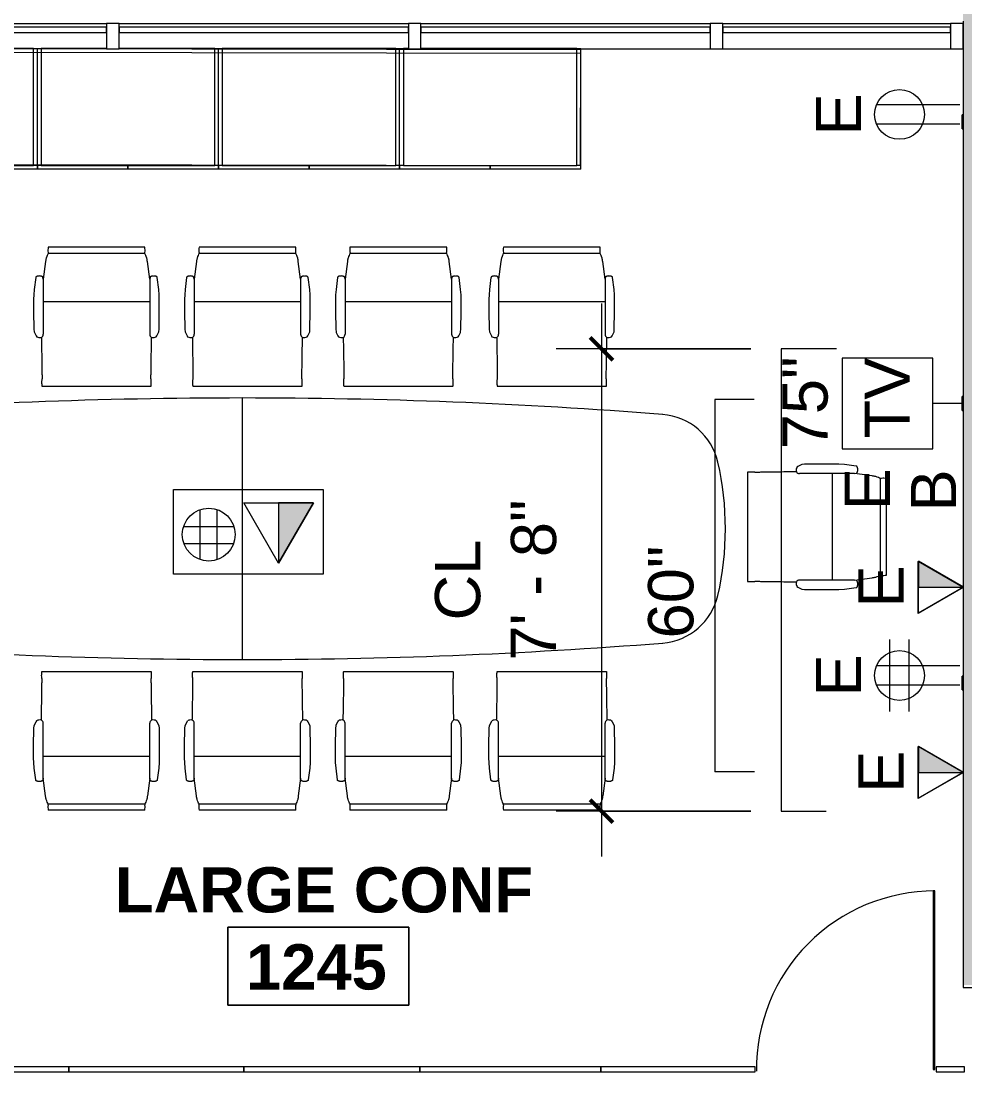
# Model space of a CAD drawing. Header units: inches. Extents: x -326 to 986, y -79 to 1436.
# Drawn here: x 297.1 to 484.8, y 919.6 to 1128.5 of the extents above; entities that cross this region are included whole.
import ezdxf

# ---------------------------------------------------------------- set-up
doc = ezdxf.new("R2010")
doc.units = ezdxf.units.IN
doc.header["$LTSCALE"] = 48
doc.header["$MEASUREMENT"] = 0
for name, color, linetype, lineweight in [('A-ANNO-DIMS', 8, 'Continuous', 9), ('A-ANNO-DIMS-96', 8, 'Continuous', 9), ('A-ANNO-NOTE', 4, 'Continuous', 13), ('A-AREA-IDEN', 1, 'Continuous', 9), ('A-DETL-THIN', 8, 'Continuous', 9), ('A-DOOR', 8, 'Continuous', 13), ('A-GLAZ-CURT', 8, 'Continuous', 9), ('A-GLAZ-CWMG', 8, 'Continuous', 9), ('A-WALL-PATT', 8, 'Continuous', 13), ('E-ELEC-FIXT', 4, 'Continuous', 13), ('G-ANNO-TEXT', 8, 'Continuous', 9), ('I-FURN', 47, 'Continuous', 9), ('I-WALL', 8, 'Continuous', 13), ('Q-CASE', 8, 'Continuous', 9)]:
    doc.layers.add(name, color=color, linetype=linetype, lineweight=lineweight)
doc.styles.add('Swis721 Lt BT', font='swissl.ttf', dxfattribs={"height": 9})
doc.styles.add('Swis721 Lt BT_B', font='', dxfattribs={"height": 9})
doc.styles.get('Swis721 Lt BT_B').set_extended_font_data('Swis721 Lt BT', bold=True)
doc.dimstyles.new('OTJ_-_3_32__Linear__1_2__Tolerance', dxfattribs={"dimscale": 12, "dimtxt": 9.497835, "dimasz": 0.375, "dimexe": 0.75, "dimexo": 0.5, "dimgap": 0.5, "dimtad": 1, "dimdec": 1, "dimrnd": 0.5, "dimzin": 3, "dimdsep": 46, "dimlunit": 4, "dimtxsty": 'Swis721 Lt BT', "dimblk1": 'OBLIQUE', "dimblk2": 'OBLIQUE', "dimsah": 1, "dimcen": 0.09, "dimdle": 0.75, "dimazin": 0, "dimtfac": 1, "dimtdec": 4, "dimtix": 1, "dimtmove": 0, "dimatfit": 3, "dimfxl": 1, "dimtvp": 1, "dimfrac": 2, "dimtolj": 1, "dimtzin": 0, "dimarcsym": 2})

# ---------------------------------------------------------------- blocks, each defined once
blk = doc.blocks.new('System Panel - Glazed - Offset-8084700-Level XX  POWER _ SIGNAL NEW')
at = {"layer": 'A-GLAZ-CURT'}
for p, q in [((22.625, -0.75), (-22.625, -0.75)), ((-22.625, -0.75), (-22.625, -1.75)), ((-22.625, -1.75), (22.625, -1.75)), ((22.625, -1.75), (22.625, -0.75))]:
    blk.add_line(p, q, dxfattribs=at)
blk = doc.blocks.new('System Panel - Glazed - Offset-8084701-Level XX  POWER _ SIGNAL NEW')
at = {"layer": 'A-GLAZ-CURT'}
for p, q in [((28.75, -0.75), (-28.75, -0.75)), ((-28.75, -0.75), (-28.75, -1.75)), ((-28.75, -1.75), (28.75, -1.75)), ((28.75, -1.75), (28.75, -0.75))]:
    blk.add_line(p, q, dxfattribs=at)
blk = doc.blocks.new('Rectangular Mullion - 2_5_ x 5_ rectangular-6977123-Level XX  POWER _ SIGNAL NEW')
at = {"layer": 'A-GLAZ-CWMG'}
for p, q in [((436.64, 1128.03), (481.89, 1128.03)), ((436.64, 1123.03), (481.89, 1123.03))]:
    blk.add_line(p, q, dxfattribs=at)
blk = doc.blocks.new('Rectangular Mullion - 2_5_ x 5_ rectangular-6977124-Level XX  POWER _ SIGNAL NEW')
at = {"layer": 'A-GLAZ-CWMG'}
for p, q in [((376.64, 1128.03), (434.14, 1128.03)), ((408.39, 1123.03), (434.14, 1123.03))]:
    blk.add_line(p, q, dxfattribs=at)
blk = doc.blocks.new('Rectangular Mullion - 2_5_ x 5_ rectangular-V3-Level XX  POWER _ SIGNAL NEW')
at = {"layer": 'A-GLAZ-CWMG'}
blk.add_line((316.64, 1128.03), (374.14, 1128.03), dxfattribs=at)
blk = doc.blocks.new('Rectangular Mullion - 2_5_ x 5_ rectangular-V4-Level XX  POWER _ SIGNAL NEW')
at = {"layer": 'A-GLAZ-CWMG'}
for p, q in [((256.64, 1128.03), (314.14, 1128.03)), ((256.64, 1123.03), (264.39, 1123.03))]:
    blk.add_line(p, q, dxfattribs=at)
blk = doc.blocks.new('Rectangular Mullion - 2_5_ x 5_ rectangular-8084705-Level XX  POWER _ SIGNAL NEW')
at = {"layer": 'A-GLAZ-CWMG'}
for p, q in [((0, 2.5), (-2.5, 2.5)), ((-2.5, 2.5), (-2.5, -2.5)), ((0, -2.5), (0, 2.5)), ((-2.5, -2.5), (0, -2.5))]:
    blk.add_line(p, q, dxfattribs=at)
blk = doc.blocks.new('Rectangular Mullion - 2_5_ x 5_ rectangular-8084706-Level XX  POWER _ SIGNAL NEW')
at = {"layer": 'A-GLAZ-CWMG'}
for p, q in [((-1.25, 2.5), (1.25, 2.5)), ((-1.25, -2.5), (-1.25, 2.5)), ((1.25, 2.5), (1.25, -2.5)), ((1.25, -2.5), (-1.25, -2.5))]:
    blk.add_line(p, q, dxfattribs=at)
blk = doc.blocks.new('Ekko-Table-Double_Oval-SVX - EK-Table Oval Top- Type Catalog Family-7627337-Level XX  POWER _ SIGNAL NEW')
at = {"layer": 'I-FURN'}
blk.add_line((0, -26), (0, 26), dxfattribs=at)
blk.add_line((0, -26), (0, 26), dxfattribs=at)
for centre, radius, start, end in [((0, -1040.1), 1066.1, 90, 94.49345), ((0, -1040.1), 1066.1, 85.50655, 90), ((-82.56, 10.51), 12.25, 94.4934, 167.1221), ((82.56, 10.51), 12.25, 12.8779, 85.5066), ((-36.59, 0), 59.41, 167.1221, 192.8779), ((36.59, 0), 59.41, 347.1221, 12.8779), ((-82.56, -10.51), 12.25, 192.8779, 265.5066), ((82.56, -10.51), 12.25, 274.4934, 347.1221), ((0, 1040.1), 1066.1, 265.50655, 270), ((0, 1040.1), 1066.1, 270, 274.49345)]:
    blk.add_arc(centre, radius, start, end, dxfattribs=at)
blk = doc.blocks.new('HermanMiller_Collection_Eames_AluminumGroup_LoungeChairSwivel - Arms Swivel Base-7383788-Level XX  POWER _ SIGNAL NEW')
at = {"layer": 'I-FURN'}
for p, q in [((-6.61, 10.58), (-10.12, 10.12)), ((-4.59, 12.38), (-6.94, 12.09)), ((-6.94, 10.64), (-6.61, 10.58)), ((-6.61, 10.58), (4.33, 10.58)), ((-3.51, 12.46), (-4.59, 12.38)), ((-2.64, 12.49), (-3.51, 12.46)), ((-0.18, 12.49), (-2.64, 12.49)), ((-2.19, -10.58), (-2.19, 10.58)), ((3.32, 12.43), (-0.18, 12.49)), ((3.84, 12.38), (3.32, 12.43)), ((3.99, 12.34), (3.84, 12.38)), ((4.64, 12.01), (3.99, 12.34)), ((4.83, 11.89), (4.64, 12.01)), ((13.22, 10.86), (13.22, 10.83)), ((14.64, -10.85), (14.64, 10.85)), ((-12.96, 9.61), (-12.96, -9.61)), ((-11.95, 9.59), (-11.95, 9.63)), ((-11.76, 9.6), (-11.95, 9.59)), ((-11.76, 9.6), (-11.76, -9.6)), ((-11.95, -9.63), (-11.95, -9.59)), ((-11.95, -9.59), (-11.76, -9.6)), ((-10.12, -10.12), (-6.61, -10.58)), ((-6.61, -10.58), (-6.94, -10.64)), ((-6.94, -12.09), (-4.59, -12.38)), ((-6.61, -10.58), (4.33, -10.58)), ((-4.59, -12.38), (-3.51, -12.46)), ((-3.51, -12.46), (-2.64, -12.49)), ((-2.64, -12.49), (-0.18, -12.49)), ((-0.18, -12.49), (3.32, -12.43)), ((3.32, -12.43), (3.84, -12.38)), ((3.84, -12.38), (3.99, -12.34)), ((3.99, -12.34), (4.64, -12.01)), ((4.64, -12.01), (4.83, -11.89)), ((13.22, -10.83), (13.22, -10.86))]:
    blk.add_line(p, q, dxfattribs=at)
at = {"layer": 'I-FURN', "flags": 128}
for points in [[(5.52, 10.95), (5.23, 10.95), (4.94, 10.96)], [(4.94, -10.96), (5.23, -10.95), (5.52, -10.95)]]:
    blk.add_lwpolyline(points, dxfattribs=at)
at = {"layer": 'I-FURN'}
for centre, radius, start, end in [((4.33, 11.27), 0.69, 270, 332.7502), ((3.68, 11.28), 1.3, 345.8347, 28.1255), ((-12.38, 5.3), 4.35, 84.2936, 97.7064), ((-12.38, -5.3), 4.35, 262.2936, 275.7064), ((4.33, -11.27), 0.69, 27.2498, 90), ((3.68, -11.28), 1.3, 331.8745, 14.1653)]:
    blk.add_arc(centre, radius, start, end, dxfattribs=at)
for points, knots in [([(-6.94, 12.09), (-6.95, 12.09), (-6.97, 12.09), (-6.99, 12.08), (-7, 12.08), (-7.02, 12.07), (-7.03, 12.06), (-7.05, 12.05), (-7.05, 12.04), (-7.06, 12.04), (-7.07, 12.03), (-7.08, 12.02), (-7.09, 12.01), (-7.1, 12), (-7.11, 11.98), (-7.12, 11.97), (-7.13, 11.96), (-7.14, 11.94), (-7.15, 11.92), (-7.16, 11.9), (-7.18, 11.85), (-7.21, 11.77), (-7.23, 11.66), (-7.25, 11.52), (-7.26, 11.37), (-7.25, 11.23), (-7.24, 11.11), (-7.22, 11.02), (-7.2, 10.95), (-7.18, 10.9), (-7.17, 10.87), (-7.16, 10.85), (-7.15, 10.83), (-7.14, 10.81), (-7.13, 10.8), (-7.12, 10.78), (-7.11, 10.77), (-7.11, 10.76), (-7.1, 10.74), (-7.09, 10.73), (-7.08, 10.72), (-7.07, 10.71), (-7.06, 10.7), (-7.05, 10.69), (-7.03, 10.68), (-7.02, 10.67), (-7, 10.66), (-6.99, 10.65), (-6.96, 10.65), (-6.95, 10.65), (-6.94, 10.64)], [0, 0, 0, 0, 0.020833, 0.03125, 0.041667, 0.052083, 0.0625, 0.072917, 0.078125, 0.083333, 0.088542, 0.09375, 0.104167, 0.114583, 0.125, 0.135417, 0.145833, 0.15625, 0.166667, 0.1875, 0.208333, 0.25, 0.333333, 0.416667, 0.5, 0.583333, 0.666667, 0.708333, 0.75, 0.78125, 0.796875, 0.8125, 0.828125, 0.835938, 0.84375, 0.859375, 0.867188, 0.875, 0.882812, 0.890625, 0.90625, 0.914062, 0.917969, 0.921875, 0.9375, 0.953125, 0.957031, 0.96875, 0.984375, 1, 1, 1, 1]), ([(13.34, 10.88), (13.32, 10.88), (13.29, 10.88), (13.27, 10.88), (13.25, 10.88), (13.23, 10.87), (13.22, 10.87), (13.22, 10.87), (13.22, 10.86)], [0, 0, 0, 0, 0.25, 0.375, 0.5, 0.625, 0.75, 1, 1, 1, 1]), ([(14.64, 10.85), (14.64, 10.85), (14.63, 10.86), (14.6, 10.87), (14.54, 10.87), (14.47, 10.88), (14.38, 10.89), (14.25, 10.89), (13.97, 10.9), (13.61, 10.9), (13.4, 10.89), (13.34, 10.88)], [0, 0, 0, 0, 0.071429, 0.142857, 0.214286, 0.285714, 0.357143, 0.428571, 0.571429, 0.857143, 1, 1, 1, 1]), ([(-6.94, -10.64), (-6.95, -10.65), (-6.97, -10.65), (-6.99, -10.65), (-7, -10.66), (-7.02, -10.67), (-7.03, -10.68), (-7.05, -10.69), (-7.05, -10.69), (-7.06, -10.7), (-7.07, -10.71), (-7.08, -10.72), (-7.08, -10.73), (-7.1, -10.74), (-7.11, -10.76), (-7.12, -10.77), (-7.13, -10.78), (-7.13, -10.8), (-7.15, -10.82), (-7.16, -10.85), (-7.18, -10.89), (-7.2, -10.95), (-7.22, -11.02), (-7.24, -11.11), (-7.26, -11.28), (-7.26, -11.47), (-7.23, -11.66), (-7.21, -11.77), (-7.18, -11.84), (-7.17, -11.87), (-7.16, -11.89), (-7.15, -11.91), (-7.14, -11.93), (-7.13, -11.94), (-7.12, -11.96), (-7.12, -11.97), (-7.11, -11.98), (-7.1, -12), (-7.09, -12.01), (-7.08, -12.02), (-7.07, -12.03), (-7.06, -12.04), (-7.05, -12.05), (-7.03, -12.06), (-7.02, -12.07), (-7, -12.08), (-6.99, -12.08), (-6.96, -12.09), (-6.95, -12.09), (-6.94, -12.09)], [0, 0, 0, 0, 0.020833, 0.03125, 0.041667, 0.052083, 0.0625, 0.072917, 0.078125, 0.083333, 0.088542, 0.09375, 0.104167, 0.114583, 0.125, 0.135417, 0.145833, 0.15625, 0.166667, 0.1875, 0.208333, 0.25, 0.291667, 0.333333, 0.416667, 0.583333, 0.666667, 0.75, 0.78125, 0.796875, 0.8125, 0.828125, 0.835938, 0.84375, 0.859375, 0.867188, 0.875, 0.882812, 0.890625, 0.90625, 0.914062, 0.917969, 0.921875, 0.9375, 0.953125, 0.957031, 0.96875, 0.984375, 1, 1, 1, 1]), ([(13.22, -10.86), (13.22, -10.87), (13.22, -10.87), (13.23, -10.87), (13.25, -10.88), (13.27, -10.88), (13.29, -10.88), (13.32, -10.88), (13.34, -10.88)], [0, 0, 0, 0, 0.25, 0.375, 0.5, 0.625, 0.75, 1, 1, 1, 1]), ([(13.34, -10.88), (13.4, -10.89), (13.54, -10.9), (13.87, -10.9), (14.27, -10.9), (14.52, -10.88), (14.62, -10.86), (14.64, -10.86), (14.64, -10.85)], [0, 0, 0, 0, 0.142857, 0.285714, 0.571429, 0.785714, 0.892857, 1, 1, 1, 1])]:
    blk.add_open_spline(points, degree=3, knots=knots, dxfattribs=at)
for points in [[(11.73, 10.84), (10.68, 10.85), (8.59, 10.89), (6.54, 10.92), (5.52, 10.95)], [(13.22, 10.83), (12.96, 10.83), (12.47, 10.83), (11.97, 10.84), (11.73, 10.84)], [(-10.83, 9.99), (-11.02, 9.92), (-11.37, 9.8), (-11.64, 9.67), (-11.76, 9.6)], [(-10.12, 10.12), (-10.2, 10.11), (-10.35, 10.09), (-10.55, 10.06), (-10.71, 10.02), (-10.79, 10), (-10.83, 9.99)], [(-11.76, -9.6), (-11.64, -9.67), (-11.37, -9.8), (-11.02, -9.92), (-10.83, -9.99)], [(-10.83, -9.99), (-10.79, -10), (-10.71, -10.02), (-10.55, -10.06), (-10.35, -10.09), (-10.2, -10.11), (-10.12, -10.12)], [(5.52, -10.95), (6.54, -10.92), (8.59, -10.89), (10.68, -10.85), (11.73, -10.84)], [(11.73, -10.84), (11.97, -10.84), (12.47, -10.83), (12.96, -10.83), (13.22, -10.83)]]:
    blk.add_open_spline(points, degree=3, dxfattribs=at)
blk = doc.blocks.new('HermanMiller_Collection_Eames_AluminumGroup_LoungeChairSwivel - Arms Swivel Base-7548538-Level XX  POWER _ SIGNAL NEW')
at = {"layer": 'I-FURN'}
for p, q in [((-10.12, 10.12), (-6.61, 10.58)), ((-6.94, 12.09), (-4.59, 12.38)), ((-6.61, 10.58), (-6.94, 10.64)), ((-6.61, 10.58), (4.33, 10.58)), ((-4.59, 12.38), (-3.51, 12.46)), ((-3.51, 12.46), (-2.64, 12.49)), ((-2.64, 12.49), (-0.18, 12.49)), ((-2.19, 10.58), (-2.19, -10.58)), ((-0.18, 12.49), (3.32, 12.43)), ((3.32, 12.43), (3.84, 12.38)), ((3.84, 12.38), (3.99, 12.34)), ((3.99, 12.34), (4.64, 12.01)), ((4.64, 12.01), (4.83, 11.89)), ((13.22, 10.83), (13.22, 10.86)), ((14.64, 10.85), (14.64, -10.85)), ((-12.96, -9.61), (-12.96, 9.61)), ((-11.95, 9.63), (-11.95, 9.59)), ((-11.95, 9.59), (-11.76, 9.6)), ((-11.76, -9.6), (-11.76, 9.6)), ((-11.95, -9.59), (-11.95, -9.63)), ((-11.76, -9.6), (-11.95, -9.59)), ((-6.61, -10.58), (-10.12, -10.12)), ((-6.94, -10.64), (-6.61, -10.58)), ((-4.59, -12.38), (-6.94, -12.09)), ((-6.61, -10.58), (4.33, -10.58)), ((-3.51, -12.46), (-4.59, -12.38)), ((-2.64, -12.49), (-3.51, -12.46)), ((-0.18, -12.49), (-2.64, -12.49)), ((3.32, -12.43), (-0.18, -12.49)), ((3.84, -12.38), (3.32, -12.43)), ((3.99, -12.34), (3.84, -12.38)), ((4.64, -12.01), (3.99, -12.34)), ((4.83, -11.89), (4.64, -12.01)), ((13.22, -10.86), (13.22, -10.83))]:
    blk.add_line(p, q, dxfattribs=at)
at = {"layer": 'I-FURN', "flags": 128}
for points in [[(4.94, 10.96), (5.23, 10.95), (5.52, 10.95)], [(5.52, -10.95), (5.23, -10.95), (4.94, -10.96)]]:
    blk.add_lwpolyline(points, dxfattribs=at)
at = {"layer": 'I-FURN'}
for centre, radius, start, end in [((4.33, 11.27), 0.69, 270, 332.7502), ((3.68, 11.28), 1.3, 345.8347, 28.1255), ((-12.38, 5.3), 4.35, 84.2936, 97.7064), ((-12.38, -5.3), 4.35, 262.2936, 275.7064), ((4.33, -11.27), 0.69, 27.2498, 90), ((3.68, -11.28), 1.3, 331.8745, 14.1653)]:
    blk.add_arc(centre, radius, start, end, dxfattribs=at)
for points, knots in [([(-6.94, 10.64), (-6.95, 10.65), (-6.96, 10.65), (-6.99, 10.65), (-7, 10.66), (-7.02, 10.67), (-7.03, 10.68), (-7.05, 10.69), (-7.06, 10.7), (-7.07, 10.71), (-7.08, 10.72), (-7.09, 10.73), (-7.1, 10.74), (-7.11, 10.76), (-7.11, 10.77), (-7.12, 10.78), (-7.13, 10.8), (-7.14, 10.81), (-7.15, 10.83), (-7.16, 10.85), (-7.17, 10.87), (-7.18, 10.9), (-7.2, 10.95), (-7.22, 11.02), (-7.24, 11.11), (-7.25, 11.23), (-7.26, 11.37), (-7.25, 11.52), (-7.23, 11.66), (-7.21, 11.77), (-7.18, 11.85), (-7.16, 11.9), (-7.15, 11.92), (-7.14, 11.94), (-7.13, 11.96), (-7.12, 11.97), (-7.11, 11.98), (-7.1, 12), (-7.09, 12.01), (-7.08, 12.02), (-7.07, 12.03), (-7.06, 12.04), (-7.05, 12.04), (-7.05, 12.05), (-7.03, 12.06), (-7.02, 12.07), (-7, 12.08), (-6.99, 12.08), (-6.97, 12.09), (-6.95, 12.09), (-6.94, 12.09)], [-1, -1, -1, -1, -0.984375, -0.96875, -0.957031, -0.953125, -0.9375, -0.921875, -0.917969, -0.914062, -0.90625, -0.890625, -0.882812, -0.875, -0.867188, -0.859375, -0.84375, -0.835938, -0.828125, -0.8125, -0.796875, -0.78125, -0.75, -0.708333, -0.666667, -0.583333, -0.5, -0.416667, -0.333333, -0.25, -0.208333, -0.1875, -0.166667, -0.15625, -0.145833, -0.135417, -0.125, -0.114583, -0.104167, -0.09375, -0.088542, -0.083333, -0.078125, -0.072917, -0.0625, -0.052083, -0.041667, -0.03125, -0.020833, 0, 0, 0, 0]), ([(13.22, 10.86), (13.22, 10.87), (13.22, 10.87), (13.23, 10.87), (13.25, 10.88), (13.27, 10.88), (13.29, 10.88), (13.32, 10.88), (13.34, 10.88)], [-1, -1, -1, -1, -0.75, -0.625, -0.5, -0.375, -0.25, 0, 0, 0, 0]), ([(13.34, 10.88), (13.4, 10.89), (13.61, 10.9), (13.97, 10.9), (14.25, 10.89), (14.38, 10.89), (14.47, 10.88), (14.54, 10.87), (14.6, 10.87), (14.63, 10.86), (14.64, 10.85), (14.64, 10.85)], [-1, -1, -1, -1, -0.857143, -0.571429, -0.428571, -0.357143, -0.285714, -0.214286, -0.142857, -0.071429, 0, 0, 0, 0]), ([(-6.94, -12.09), (-6.95, -12.09), (-6.96, -12.09), (-6.99, -12.08), (-7, -12.08), (-7.02, -12.07), (-7.03, -12.06), (-7.05, -12.05), (-7.06, -12.04), (-7.07, -12.03), (-7.08, -12.02), (-7.09, -12.01), (-7.1, -12), (-7.11, -11.98), (-7.12, -11.97), (-7.12, -11.96), (-7.13, -11.94), (-7.14, -11.93), (-7.15, -11.91), (-7.16, -11.89), (-7.17, -11.87), (-7.18, -11.84), (-7.21, -11.77), (-7.23, -11.66), (-7.26, -11.47), (-7.26, -11.28), (-7.24, -11.11), (-7.22, -11.02), (-7.2, -10.95), (-7.18, -10.89), (-7.16, -10.85), (-7.15, -10.82), (-7.13, -10.8), (-7.13, -10.78), (-7.12, -10.77), (-7.11, -10.76), (-7.1, -10.74), (-7.08, -10.73), (-7.08, -10.72), (-7.07, -10.71), (-7.06, -10.7), (-7.05, -10.69), (-7.05, -10.69), (-7.03, -10.68), (-7.02, -10.67), (-7, -10.66), (-6.99, -10.65), (-6.97, -10.65), (-6.95, -10.65), (-6.94, -10.64)], [-1, -1, -1, -1, -0.984375, -0.96875, -0.957031, -0.953125, -0.9375, -0.921875, -0.917969, -0.914062, -0.90625, -0.890625, -0.882812, -0.875, -0.867188, -0.859375, -0.84375, -0.835938, -0.828125, -0.8125, -0.796875, -0.78125, -0.75, -0.666667, -0.583333, -0.416667, -0.333333, -0.291667, -0.25, -0.208333, -0.1875, -0.166667, -0.15625, -0.145833, -0.135417, -0.125, -0.114583, -0.104167, -0.09375, -0.088542, -0.083333, -0.078125, -0.072917, -0.0625, -0.052083, -0.041667, -0.03125, -0.020833, 0, 0, 0, 0]), ([(13.34, -10.88), (13.32, -10.88), (13.29, -10.88), (13.27, -10.88), (13.25, -10.88), (13.23, -10.87), (13.22, -10.87), (13.22, -10.87), (13.22, -10.86)], [-1, -1, -1, -1, -0.75, -0.625, -0.5, -0.375, -0.25, 0, 0, 0, 0]), ([(14.64, -10.85), (14.64, -10.86), (14.62, -10.86), (14.52, -10.88), (14.27, -10.9), (13.87, -10.9), (13.54, -10.9), (13.4, -10.89), (13.34, -10.88)], [-1, -1, -1, -1, -0.892857, -0.785714, -0.571429, -0.285714, -0.142857, 0, 0, 0, 0])]:
    blk.add_open_spline(points, degree=3, knots=knots, dxfattribs=at)
for points in [[(5.52, 10.95), (6.54, 10.92), (8.59, 10.89), (10.68, 10.85), (11.73, 10.84)], [(11.73, 10.84), (11.97, 10.84), (12.47, 10.83), (12.96, 10.83), (13.22, 10.83)], [(-11.76, 9.6), (-11.64, 9.67), (-11.37, 9.8), (-11.02, 9.92), (-10.83, 9.99)], [(-10.83, 9.99), (-10.79, 10), (-10.71, 10.02), (-10.55, 10.06), (-10.35, 10.09), (-10.2, 10.11), (-10.12, 10.12)], [(-10.83, -9.99), (-11.02, -9.92), (-11.37, -9.8), (-11.64, -9.67), (-11.76, -9.6)], [(-10.12, -10.12), (-10.2, -10.11), (-10.35, -10.09), (-10.55, -10.06), (-10.71, -10.02), (-10.79, -10), (-10.83, -9.99)], [(11.73, -10.84), (10.68, -10.85), (8.59, -10.89), (6.54, -10.92), (5.52, -10.95)], [(13.22, -10.83), (12.96, -10.83), (12.47, -10.83), (11.97, -10.84), (11.73, -10.84)]]:
    blk.add_open_spline(points, degree=3, dxfattribs=at)
blk = doc.blocks.new('Counter Top - 24_ Depth-8682826-Level XX  POWER _ SIGNAL NEW')
at = {"layer": 'Q-CASE'}
for p, q in [((96.72, 0), (-47.26, 0)), ((-47.26, 0), (-47.26, -23)), ((96.72, -23), (96.72, 0)), ((96.72, -0.75), (-47.26, -0.75)), ((-47.26, -23), (96.72, -23))]:
    blk.add_line(p, q, dxfattribs=at)
blk = doc.blocks.new('PS - Power Device _Wall Base_ - Duplex EXISTING-8002714-Level XX  POWER _ SIGNAL NEW')
at = {"layer": 'E-ELEC-FIXT'}
for p, q in [((-182.73, 1068.68), (-179.98, 1068.68)), ((-182.73, 1068.68), (-182.73, 1068.49)), ((-179.98, 1068.49), (-179.98, 1068.68))]:
    blk.add_line(p, q, dxfattribs=at)
blk = doc.blocks.new('PS - Power Device _Wall Base_ - Quadruplex EXISTING-8002630-Level XX  POWER _ SIGNAL NEW')
at = {"layer": 'E-ELEC-FIXT'}
for p, q in [((884.02, -9.53), (886.77, -9.53)), ((884.02, -9.53), (884.02, -9.72)), ((886.77, -9.72), (886.77, -9.53))]:
    blk.add_line(p, q, dxfattribs=at)
blk = doc.blocks.new('PS - Junction Box _Wall Base_ - TV-8025912-Level XX  POWER _ SIGNAL NEW')
at = {"layer": 'E-ELEC-FIXT'}
for p, q in [((484.2, 1051.11), (484.2, 1053.86)), ((484.39, 1053.86), (484.2, 1053.86)), ((484.2, 1051.11), (484.39, 1051.11))]:
    blk.add_line(p, q, dxfattribs=at)
blk = doc.blocks.new('System Panel - Glazed - Offset-8647044-Level XX  POWER _ SIGNAL NEW')
at = {"layer": 'A-GLAZ-CURT'}
for p, q in [((20.82, 1.75), (-20.82, 1.75)), ((-20.82, 1.75), (-20.82, 0.75)), ((-20.82, 0.75), (20.82, 0.75)), ((20.82, 0.75), (20.82, 1.75))]:
    blk.add_line(p, q, dxfattribs=at)
blk = doc.blocks.new('CW-Single Glass Door - Full Rail - Long Pull-8641682-Level XX  POWER _ SIGNAL NEW')
at = {"layer": 'A-DOOR'}
for p, q in [((-17.375, -1.25), (-17.75, -1.25)), ((-17.75, -1.25), (-17.75, -36.75)), ((-17.375, -36.75), (-17.375, -1.25)), ((-17.75, -36.75), (-17.375, -36.75))]:
    blk.add_line(p, q, dxfattribs=at)
blk.add_arc((-17.75, -1.25), 35.5, 270, 0.5, dxfattribs=at)
blk = doc.blocks.new('System Panel - Glazed - Offset-8647045-Level XX  POWER _ SIGNAL NEW')
at = {"layer": 'A-GLAZ-CURT'}
for p, q in [((15.32, 1.75), (-15.32, 1.75)), ((-15.32, 1.75), (-15.32, 0.75)), ((-15.32, 0.75), (15.32, 0.75)), ((15.32, 0.75), (15.32, 1.75))]:
    blk.add_line(p, q, dxfattribs=at)
blk = doc.blocks.new('System Panel - Glazed - Offset-8646649-Level XX  POWER _ SIGNAL NEW')
at = {"layer": 'A-GLAZ-CURT'}
for p, q in [((18, 1.75), (-18, 1.75)), ((-18, 1.75), (-18, 0.75)), ((-18, 0.75), (18, 0.75)), ((18, 0.75), (18, 1.75))]:
    blk.add_line(p, q, dxfattribs=at)
blk = doc.blocks.new('System Panel - Glazed - Offset-8642970-Level XX  POWER _ SIGNAL NEW')
at = {"layer": 'A-GLAZ-CURT'}
for p, q in [((17.5, 1.75), (-17.5, 1.75)), ((-17.5, 1.75), (-17.5, 0.75)), ((-17.5, 0.75), (17.5, 0.75)), ((17.5, 0.75), (17.5, 1.75))]:
    blk.add_line(p, q, dxfattribs=at)
blk = doc.blocks.new('System Panel - Glazed - Offset-8647046-Level XX  POWER _ SIGNAL NEW')
at = {"layer": 'A-GLAZ-CURT'}
for p, q in [((17.375, 1.75), (-17.375, 1.75)), ((-17.375, 1.75), (-17.375, 0.75)), ((-17.375, 0.75), (17.375, 0.75)), ((17.375, 0.75), (17.375, 1.75))]:
    blk.add_line(p, q, dxfattribs=at)
blk = doc.blocks.new('System Panel - Glazed-8647047-Level XX  POWER _ SIGNAL NEW')
at = {"layer": 'A-GLAZ-CURT'}
for p, q in [((2.8, 1.75), (-2.8, 1.75)), ((-2.8, 1.75), (-2.8, 0.75)), ((-2.8, 0.75), (2.8, 0.75)), ((2.8, 0.75), (2.8, 1.75))]:
    blk.add_line(p, q, dxfattribs=at)
blk = doc.blocks.new('CW Cupbd - UB 34_5_h x 24_d - 2 Doors - 1 Shelf-8682328-Level XX  POWER _ SIGNAL NEW')
at = {"layer": 'Q-CASE'}
for p, q in [((2, -2.36), (2.75, -2.36)), ((2, -7.87), (2, -2.36)), ((2.75, -2.36), (2.75, -25.61)), ((37.25, -2.36), (2.75, -2.36)), ((37.25, -2.36), (38, -2.36)), ((37.25, -25.61), (37.25, -2.36)), ((38, -25.61), (38, -2.36)), ((2.75, -25.61), (2, -25.61)), ((2, -25.87), (2, -26.36)), ((20, -26.36), (2, -26.36)), ((2.75, -25.61), (20, -25.61)), ((20, -26.36), (20, -25.61)), ((20, -25.61), (37.25, -25.61)), ((20, -25.61), (20, -26.36)), ((38, -26.36), (20, -26.36)), ((38, -25.61), (37.25, -25.61)), ((38, -26.36), (38, -25.61))]:
    blk.add_line(p, q, dxfattribs=at)
blk = doc.blocks.new('CW Cupbd - UB 34_5_h x 24_d - 2 Doors - 1 Shelf-V64-Level XX  POWER _ SIGNAL NEW')
at = {"layer": 'Q-CASE'}
for p, q in [((2, -2.36), (2.75, -2.36)), ((2, -25.61), (2, -2.36)), ((2.75, -2.36), (2.75, -25.61)), ((15.75, -2.36), (2.75, -2.36)), ((37.25, -2.36), (18.25, -2.36)), ((37.25, -2.36), (38, -2.36)), ((37.25, -25.61), (37.25, -2.36)), ((38, -25.61), (38, -2.36)), ((2, -25.61), (2, -26.36)), ((2.75, -25.61), (2, -25.61)), ((20, -26.36), (2, -26.36)), ((2.75, -25.61), (20, -25.61)), ((20, -26.36), (20, -25.61)), ((20, -25.61), (37.25, -25.61)), ((20, -25.61), (20, -26.36)), ((38, -26.36), (20, -26.36)), ((38, -25.61), (37.25, -25.61)), ((38, -26.36), (38, -25.61))]:
    blk.add_line(p, q, dxfattribs=at)
blk = doc.blocks.new('CW Cupbd - UB 34_5_h x 24_d - 2 Doors - 1 Shelf-V65-Level XX  POWER _ SIGNAL NEW')
at = {"layer": 'Q-CASE'}
for p, q in [((2, -2.36), (2.75, -2.36)), ((2, -25.61), (2, -2.36)), ((2.75, -2.36), (2.75, -25.61)), ((37.25, -2.36), (2.75, -2.36)), ((37.25, -2.36), (38, -2.36)), ((37.25, -25.61), (37.25, -2.36)), ((38, -25.61), (38, -2.36)), ((2, -25.61), (2, -26.36)), ((2.75, -25.61), (2, -25.61)), ((20, -26.36), (2, -26.36)), ((2.75, -25.61), (20, -25.61)), ((20, -26.36), (20, -25.61)), ((20, -25.61), (37.25, -25.61)), ((20, -25.61), (20, -26.36)), ((38, -26.36), (20, -26.36)), ((38, -25.61), (37.25, -25.61)), ((38, -26.36), (38, -25.61))]:
    blk.add_line(p, q, dxfattribs=at)
blk = doc.blocks.new('CW Cupbd - UB 34_5_h x 24_d - 2 Doors - 1 Shelf-V66-Level XX  POWER _ SIGNAL NEW')
at = {"layer": 'Q-CASE'}
for p, q in [((2, -2.36), (2.75, -2.36)), ((2, -25.61), (2, -2.36)), ((2.75, -2.36), (2.75, -25.61)), ((3.75, -2.36), (2.75, -2.36)), ((37.25, -2.36), (6.25, -2.36)), ((37.25, -2.36), (38, -2.36)), ((37.25, -25.61), (37.25, -2.36)), ((38, -25.61), (38, -2.36)), ((2, -25.61), (2, -26.36)), ((2.75, -25.61), (2, -25.61)), ((20, -26.36), (2, -26.36)), ((2.75, -25.61), (20, -25.61)), ((20, -26.36), (20, -25.61)), ((20, -25.61), (37.25, -25.61)), ((20, -25.61), (20, -26.36)), ((38, -26.36), (20, -26.36)), ((38, -25.61), (37.25, -25.61)), ((38, -26.36), (38, -25.61))]:
    blk.add_line(p, q, dxfattribs=at)
blk = doc.blocks.new('DIMBLOCK2-Level XX  POWER _ SIGNAL NEW')
at = {"layer": 'A-ANNO-DIMS-96', "transparency": 16777216}
for p, q in [((412.51, 1072.36), (412.51, 962.41)), ((442.21, 1063.36), (403.51, 1063.36)), ((412.51, 1063.36), (442.21, 1063.36)), ((442.21, 971.41), (403.51, 971.41)), ((412.51, 971.41), (442.21, 971.41))]:
    blk.add_line(p, q, dxfattribs=at)
at = {"layer": 'A-ANNO-DIMS-96', "lineweight": 50, "transparency": 16777216}
for p, q in [((412.51, 1063.36), (410.26, 1065.61)), ((412.51, 1063.36), (414.76, 1061.11)), ((412.51, 971.41), (410.26, 973.66)), ((412.51, 971.41), (414.76, 969.16))]:
    blk.add_line(p, q, dxfattribs=at)
at = {"layer": 'A-ANNO-DIMS-96', "color": 0, "transparency": 16777216, "insert": (379.42, 1017.38), "char_height": 9, "width": 34.8734, "attachment_point": 2, "rotation": 90, "line_spacing_factor": 1.005062, "style": 'Swis721 Lt BT'}
blk.add_mtext('CL\\P7\' - 8"', dxfattribs=at)
blk = doc.blocks.new('_Oblique')
at = {"color": 0, "linetype": 'ByBlock', "lineweight": -2}
blk.add_line((-0.5, -0.5), (0.5, 0.5), dxfattribs=at)
blk = doc.blocks.new('Room Tag - Room Name and Number-3379422-Level XX  POWER _ SIGNAL NEW')
at = {"layer": 'A-AREA-IDEN'}
for p, q in [((-0.1881, -0.1636), (-0.1881, -0.0018)), ((-0.1881, -0.0018), (0.1869, -0.0018)), ((0.1869, -0.0018), (-0.1881, -0.0018)), ((-0.1881, -0.0018), (-0.1881, -0.1636)), ((0.1869, -0.0018), (0.1869, -0.1636)), ((0.1869, -0.1636), (0.1869, -0.0018)), ((0.1869, -0.1636), (-0.1881, -0.1636)), ((-0.1881, -0.1636), (0.1869, -0.1636))]:
    blk.add_line(p, q, dxfattribs=at)

msp = doc.modelspace()

# ---------------------------------------------------------------- hatches: boundary and pattern name
at = {"layer": 'A-ANNO-NOTE'}
for points in [[(348.35, 1020.75), (355.28, 1032.75), (348.35, 1032.75)], [(484.46, 1015.95), (475.53, 1021.11), (475.53, 1015.95)], [(484.46, 979.14), (475.53, 984.29), (475.53, 979.14)]]:
    msp.add_hatch(color=256, dxfattribs=at).paths.add_polyline_path(points, flags=0)
at = {"layer": 'A-WALL-PATT'}
msp.add_hatch(color=256, dxfattribs=at).paths.add_polyline_path([(484.39, 936.85), (487.89, 936.85), (487.89, 938.1), (486.14, 938.1), (486.14, 1431.85), (484.39, 1431.85), (484.39, 938.1)], flags=0)

# ---------------------------------------------------------------- linework, layer by layer
at = {"layer": 'A-ANNO-NOTE'}
for p, q in [((483.74, 1111.88), (467.21, 1111.88)), ((483.74, 1108.05), (467.21, 1108.05)), ((483.74, 1108.05), (467.21, 1108.05)), ((478.39, 1061.48), (460.39, 1061.48)), ((460.39, 1061.48), (460.39, 1043.48)), ((478.39, 1043.48), (478.39, 1061.48)), ((484.39, 1055.48), (484.39, 1049.48)), ((484.39, 1052.48), (478.39, 1052.48)), ((460.39, 1043.48), (478.39, 1043.48)), ((327.47, 1035.36), (357.19, 1035.36)), ((327.47, 1018.55), (327.47, 1035.36)), ((357.19, 1035.36), (357.19, 1018.55)), ((341.43, 1032.75), (355.28, 1032.75)), ((348.35, 1020.75), (341.43, 1032.75)), ((348.35, 1032.75), (348.35, 1020.75)), ((348.35, 1020.75), (355.28, 1032.75)), ((355.28, 1032.75), (348.35, 1032.75)), ((355.28, 1032.75), (348.35, 1020.75)), ((332.76, 1021.44), (332.76, 1031.39)), ((336.13, 1021.44), (336.13, 1031.39)), ((329.45, 1028.02), (339.44, 1028.02)), ((329.5, 1024.64), (339.39, 1024.64)), ((484.39, 1015.91), (475.46, 1021.07)), ((475.46, 1010.75), (475.46, 1021.07)), ((484.46, 1015.95), (475.53, 1021.11)), ((475.53, 1021.11), (475.53, 1015.95)), ((484.46, 1015.95), (475.53, 1021.11)), ((475.53, 1010.79), (475.53, 1021.11)), ((357.19, 1018.55), (327.47, 1018.55)), ((484.39, 1018.91), (484.39, 1012.91)), ((484.39, 1015.91), (475.46, 1010.75)), ((475.53, 1015.95), (484.46, 1015.95)), ((484.46, 1015.95), (475.53, 1010.79)), ((469.86, 991.23), (469.86, 1005.57)), ((473.69, 991.23), (473.69, 1005.57)), ((483.74, 1000.32), (467.21, 1000.32)), ((483.74, 996.49), (467.21, 996.49)), ((484.39, 979.1), (475.46, 984.25)), ((475.46, 973.94), (475.46, 984.25)), ((484.46, 979.14), (475.53, 984.29)), ((475.53, 984.29), (475.53, 979.14)), ((484.46, 979.14), (475.53, 984.29)), ((475.53, 973.98), (475.53, 984.29)), ((484.39, 982.1), (484.39, 976.1)), ((484.39, 979.1), (475.46, 973.94)), ((475.53, 979.14), (484.46, 979.14)), ((484.46, 979.14), (475.53, 973.98))]:
    msp.add_line(p, q, dxfattribs=at)
for centre, radius in [((471.77, 1109.96), 4.95), ((334.45, 1026.41), 5.25), ((471.77, 998.4), 4.95)]:
    msp.add_circle(centre, radius, dxfattribs=at)
at = {"layer": 'A-DETL-THIN'}
for p, q in [((459.21, 1063.36), (448.21, 1063.36)), ((448.21, 1063.36), (448.21, 971.41)), ((442.89, 1053.25), (435.07, 1053.25)), ((435.07, 1053.25), (435.07, 979.25)), ((442.96, 979.25), (435.07, 979.25)), ((448.21, 971.41), (457.21, 971.41))]:
    msp.add_line(p, q, dxfattribs=at)
at = {"layer": 'I-WALL'}
for p, q in [((484.39, 1128.53), (484.39, 936.35)), ((484.39, 936.35), (487.89, 936.35))]:
    msp.add_line(p, q, dxfattribs=at)

# ---------------------------------------------------------------- block references
at = {"layer": 'A-AREA-IDEN', "xscale": 95.99999999999994, "yscale": 95.99999999999994, "zscale": 95.99999999999994}
msp.add_blockref('Room Tag - Room Name and Number-3379422-Level XX  POWER _ SIGNAL NEW', (356.29, 948.56), dxfattribs=at)
at = {"layer": 'A-DOOR', "rotation": 180}
msp.add_blockref('CW-Single Glass Door - Full Rail - Long Pull-8641682-Level XX  POWER _ SIGNAL NEW', (461.05, 918.82), dxfattribs=at)
at = {"layer": 'A-GLAZ-CURT', "rotation": 180}
for name, p in [('System Panel - Glazed - Offset-8084701-Level XX  POWER _ SIGNAL NEW', (285.39, 1125.53)), ('System Panel - Glazed - Offset-8084701-Level XX  POWER _ SIGNAL NEW', (345.39, 1125.53)), ('System Panel - Glazed - Offset-8084701-Level XX  POWER _ SIGNAL NEW', (405.39, 1125.53)), ('System Panel - Glazed - Offset-8084700-Level XX  POWER _ SIGNAL NEW', (459.27, 1125.53))]:
    msp.add_blockref(name, p, dxfattribs=at)
at = {"layer": 'A-GLAZ-CURT'}
for name, p in [('System Panel - Glazed - Offset-8647044-Level XX  POWER _ SIGNAL NEW', (285.83, 918.82)), ('System Panel - Glazed - Offset-8647046-Level XX  POWER _ SIGNAL NEW', (324.03, 918.82)), ('System Panel - Glazed - Offset-8642970-Level XX  POWER _ SIGNAL NEW', (358.9, 918.82)), ('System Panel - Glazed - Offset-8646649-Level XX  POWER _ SIGNAL NEW', (394.4, 918.82)), ('System Panel - Glazed - Offset-8647045-Level XX  POWER _ SIGNAL NEW', (427.72, 918.82)), ('System Panel - Glazed-8647047-Level XX  POWER _ SIGNAL NEW', (481.85, 918.82))]:
    msp.add_blockref(name, p, dxfattribs=at)
at = {"layer": 'A-GLAZ-CWMG'}
for name, p in [('Rectangular Mullion - 2_5_ x 5_ rectangular-V4-Level XX  POWER _ SIGNAL NEW', (0, 0)), ('Rectangular Mullion - 2_5_ x 5_ rectangular-V3-Level XX  POWER _ SIGNAL NEW', (0, 0)), ('Rectangular Mullion - 2_5_ x 5_ rectangular-6977124-Level XX  POWER _ SIGNAL NEW', (0, 0)), ('Rectangular Mullion - 2_5_ x 5_ rectangular-6977123-Level XX  POWER _ SIGNAL NEW', (0, 0)), ('Rectangular Mullion - 2_5_ x 5_ rectangular-8084705-Level XX  POWER _ SIGNAL NEW', (484.39, 1125.53))]:
    msp.add_blockref(name, p, dxfattribs=at)
at = {"layer": 'A-GLAZ-CWMG', "extrusion": (0, 0, -1)}
for p in [(-315.39, 1125.53), (-375.39, 1125.53), (-435.39, 1125.53)]:
    msp.add_blockref('Rectangular Mullion - 2_5_ x 5_ rectangular-8084706-Level XX  POWER _ SIGNAL NEW', p, dxfattribs=at)
at = {"layer": 'E-ELEC-FIXT'}
for name, p, rotation in [('PS - Power Device _Wall Base_ - Duplex EXISTING-8002714-Level XX  POWER _ SIGNAL NEW', (1552.88, 1289.83), 90.00000000000017), ('PS - Power Device _Wall Base_ - Quadruplex EXISTING-8002630-Level XX  POWER _ SIGNAL NEW', (474.67, 111.52), 90.00000000000011)]:
    msp.add_blockref(name, p, dxfattribs=dict(at, rotation=rotation))
msp.add_blockref('PS - Junction Box _Wall Base_ - TV-8025912-Level XX  POWER _ SIGNAL NEW', (0, 0), dxfattribs=at)
at = {"layer": 'I-FURN'}
for name, p, rotation in [('HermanMiller_Collection_Eames_AluminumGroup_LoungeChairSwivel - Arms Swivel Base-7383788-Level XX  POWER _ SIGNAL NEW', (312.14, 1070.58), 269.9999999999997), ('HermanMiller_Collection_Eames_AluminumGroup_LoungeChairSwivel - Arms Swivel Base-7383788-Level XX  POWER _ SIGNAL NEW', (342.14, 1070.58), 269.9999999999997), ('HermanMiller_Collection_Eames_AluminumGroup_LoungeChairSwivel - Arms Swivel Base-7383788-Level XX  POWER _ SIGNAL NEW', (372.14, 1070.58), 269.9999999999997), ('HermanMiller_Collection_Eames_AluminumGroup_LoungeChairSwivel - Arms Swivel Base-7383788-Level XX  POWER _ SIGNAL NEW', (402.64, 1070.58), 269.9999999999997), ('HermanMiller_Collection_Eames_AluminumGroup_LoungeChairSwivel - Arms Swivel Base-7383788-Level XX  POWER _ SIGNAL NEW', (456.21, 1027.96), 180), ('HermanMiller_Collection_Eames_AluminumGroup_LoungeChairSwivel - Arms Swivel Base-7548538-Level XX  POWER _ SIGNAL NEW', (312.14, 984.58), 90.00000000000026), ('HermanMiller_Collection_Eames_AluminumGroup_LoungeChairSwivel - Arms Swivel Base-7548538-Level XX  POWER _ SIGNAL NEW', (342.14, 984.58), 90.00000000000026), ('HermanMiller_Collection_Eames_AluminumGroup_LoungeChairSwivel - Arms Swivel Base-7548538-Level XX  POWER _ SIGNAL NEW', (372.14, 984.58), 90.00000000000026), ('HermanMiller_Collection_Eames_AluminumGroup_LoungeChairSwivel - Arms Swivel Base-7548538-Level XX  POWER _ SIGNAL NEW', (402.64, 984.58), 90.00000000000026)]:
    msp.add_blockref(name, p, dxfattribs=dict(at, rotation=rotation))
msp.add_blockref('Ekko-Table-Double_Oval-SVX - EK-Table Oval Top- Type Catalog Family-7627337-Level XX  POWER _ SIGNAL NEW', (341.16, 1027.58), dxfattribs=at)
at = {"layer": 'Q-CASE', "rotation": 359.9069932019393}
msp.add_blockref('Counter Top - 24_ Depth-8682826-Level XX  POWER _ SIGNAL NEW', (311.69, 1122.97), dxfattribs=at)
at = {"layer": 'Q-CASE'}
for name, p in [('CW Cupbd - UB 34_5_h x 24_d - 2 Doors - 1 Shelf-8682328-Level XX  POWER _ SIGNAL NEW', (262.39, 1125.41)), ('CW Cupbd - UB 34_5_h x 24_d - 2 Doors - 1 Shelf-V64-Level XX  POWER _ SIGNAL NEW', (298.39, 1125.41)), ('CW Cupbd - UB 34_5_h x 24_d - 2 Doors - 1 Shelf-V65-Level XX  POWER _ SIGNAL NEW', (334.39, 1125.41)), ('CW Cupbd - UB 34_5_h x 24_d - 2 Doors - 1 Shelf-V66-Level XX  POWER _ SIGNAL NEW', (370.39, 1125.41))]:
    msp.add_blockref(name, p, dxfattribs=at)

# ---------------------------------------------------------------- texts
at = {"layer": 'A-ANNO-NOTE', "char_height": 9, "attachment_point": 1, "rotation": 90, "style": 'Swis721 Lt BT'}
for s, insert, width in [('E', (455.13, 1105.78), 9.393), ('75"', (448.47, 1043.38), 20.604), ('TV', (464.8, 1045.54), 16.968), ('E', (463.6, 1011.9), 9.393), ('E', (455.13, 994.22), 9.393), ('E', (463.6, 975.09), 9.393)]:
    msp.add_mtext(s, dxfattribs=dict(at, insert=insert, width=width))
at = {"layer": 'A-AREA-IDEN', "char_height": 9, "attachment_point": 1, "style": 'Swis721 Lt BT_B'}
for s, insert, width in [('LARGE CONF', (315.8, 960.28), 97.869), ('1245', (341.87, 944.96), 33.936)]:
    msp.add_mtext(s, dxfattribs=dict(at, insert=insert, width=width))
at = {"layer": 'G-ANNO-TEXT', "char_height": 9, "attachment_point": 1, "rotation": 90, "style": 'Swis721 Lt BT'}
for s, insert, width in [('E', (460.88, 1031.24), 9.393), ('B', (474.01, 1031.01), 9.999), ('60"', (421.78, 1005.77), 20.604)]:
    msp.add_mtext(s, dxfattribs=dict(at, insert=insert, width=width))

# ---------------------------------------------------------------- dimensions: what is measured, and where the dimension line sits
at = {"layer": 'A-ANNO-DIMS'}
dim = msp.add_linear_dim(base=(412.5109, 971.4091), p1=(448.2121, 1063.3594), p2=(448.2121, 971.4091), angle=90, text='CL\\P<>', dimstyle='OTJ_-_3_32__Linear__1_2__Tolerance', override={"dimpost": '<>', "dimfxl": 91.950253}, dxfattribs=at)
dim.commit()
dim.dimension.update_dxf_attribs({"geometry": 'DIMBLOCK2-Level XX  POWER _ SIGNAL NEW', "text_midpoint": (394.2696, 1017.3842)})

doc.saveas('drawing.dxf')
